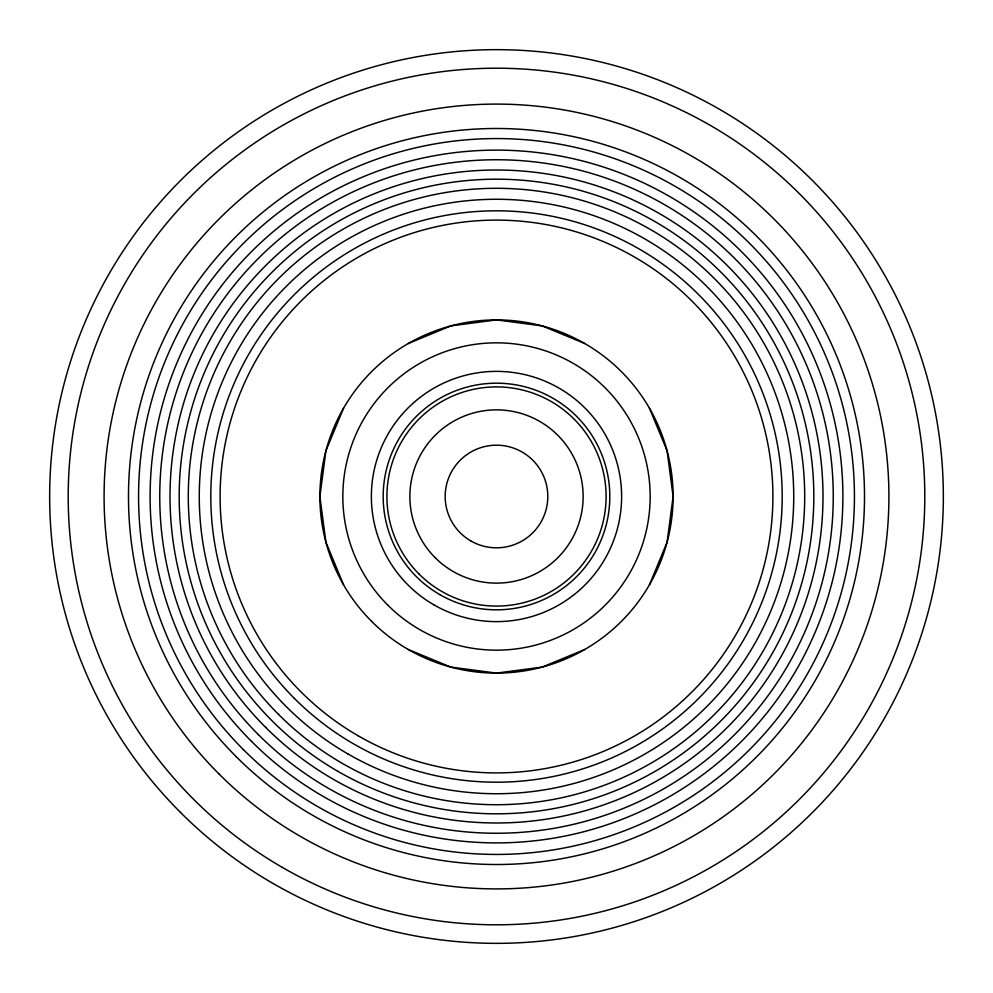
<?xml version="1.0" encoding="UTF-8"?>
<svg xmlns="http://www.w3.org/2000/svg" width="993" height="993" viewBox="0 0 993 993"><rect width="100%" height="100%" fill="white"/><g stroke="black" fill="none" stroke-linecap="round" stroke-linejoin="round"><path stroke-width="1.49" d="M343.553 408.197L325.915 450.785L319.895 496.5L325.915 542.215L343.553 584.803M649.447 584.803L667.085 542.215L673.105 496.5L667.085 450.785L649.447 408.197M408.197 343.553L450.785 325.915L496.5 319.895L542.215 325.915L584.803 343.553M584.803 649.447L542.215 667.085L496.5 673.105L450.785 667.085L408.197 649.447M371.618 621.382A176.605 176.605 0 0 0 667.085 542.215A176.605 176.605 0 0 0 450.785 325.915A176.605 176.605 0 0 0 371.618 621.382M419.009 573.991A109.602 109.602 0 0 0 602.366 524.863A109.602 109.602 0 0 0 468.137 390.634A109.602 109.602 0 0 0 419.009 573.991M435.244 557.756A86.639 86.639 0 0 0 580.185 518.929A86.639 86.639 0 0 0 474.071 412.815A86.639 86.639 0 0 0 435.244 557.756M433.941 604.861A125.118 125.118 0 0 0 621.618 496.5A125.118 125.118 0 0 0 433.941 388.139A125.118 125.118 0 0 0 433.941 604.861M439.837 594.633A113.314 113.314 0 0 0 609.814 496.5A113.314 113.314 0 0 0 439.837 398.367A113.314 113.314 0 0 0 439.837 594.633M387.841 605.159A153.667 153.667 0 0 0 644.929 536.27A153.667 153.667 0 0 0 456.73 348.071A153.667 153.667 0 0 0 387.841 605.159M470.843 540.937A51.301 51.301 0 0 0 547.801 496.5A51.301 51.301 0 0 0 470.843 452.063A51.301 51.301 0 0 0 470.843 540.937M282.347 867.41A428.293 428.293 0 0 0 924.793 496.5A428.293 428.293 0 0 0 282.347 125.59A428.293 428.293 0 0 0 282.347 867.41M180.527 812.473A446.85 446.85 0 0 0 928.12 612.147A446.85 446.85 0 0 0 380.853 64.88A446.85 446.85 0 0 0 180.527 812.473M337.843 771.3A317.313 317.313 0 0 0 813.813 496.5A317.313 317.313 0 0 0 337.843 221.7A317.313 317.313 0 0 0 337.843 771.3M278.561 714.439A308.202 308.202 0 0 0 794.201 576.263A308.202 308.202 0 0 0 416.737 198.799A308.202 308.202 0 0 0 278.561 714.439M347.885 753.91A297.23 297.23 0 0 0 793.73 496.5A297.23 297.23 0 0 0 347.885 239.09A297.23 297.23 0 0 0 347.885 753.91M219.019 773.981A392.421 392.421 0 0 0 875.541 598.059A392.421 392.421 0 0 0 394.941 117.459A392.421 392.421 0 0 0 219.019 773.981M294.487 698.513A285.686 285.686 0 0 0 772.455 570.441A285.686 285.686 0 0 0 422.559 220.545A285.686 285.686 0 0 0 294.487 698.513M243.397 749.603A357.939 357.939 0 0 0 842.238 589.147A357.939 357.939 0 0 0 403.853 150.762A357.939 357.939 0 0 0 243.397 749.603M251.564 741.436A346.383 346.383 0 0 0 831.079 586.155A346.383 346.383 0 0 0 406.845 161.921A346.383 346.383 0 0 0 251.564 741.436M358.299 735.863A276.402 276.402 0 0 0 772.902 496.5A276.402 276.402 0 0 0 358.299 257.137A276.402 276.402 0 0 0 358.299 735.863M258.379 734.621A336.764 336.764 0 0 0 821.782 583.661A336.764 336.764 0 0 0 409.339 171.218A336.764 336.764 0 0 0 258.379 734.621M265.64 727.36A326.486 326.486 0 0 0 811.864 581.004A326.486 326.486 0 0 0 411.996 181.136A326.486 326.486 0 0 0 265.64 727.36M236.272 756.728A368.018 368.018 0 0 0 851.969 591.754A368.018 368.018 0 0 0 401.246 141.031A368.018 368.018 0 0 0 236.272 756.728"/></g></svg>
